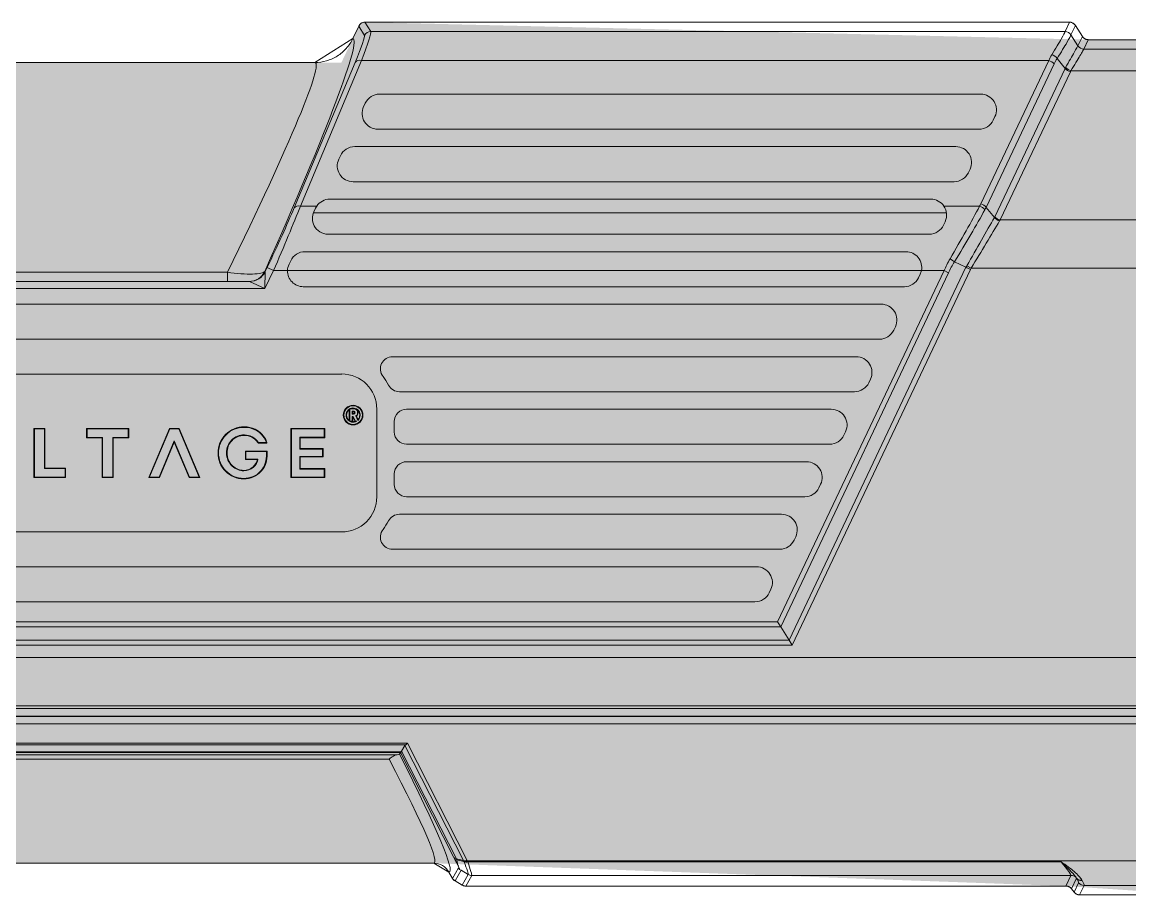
# Model space of a CAD drawing. Header units: millimetres. Extents: x 11482 to 13134, y 681 to 1782.
# Drawn here: x 12851.9 to 12860.85, y 1370.82 to 1377.87 of the extents above; entities that cross this region are included whole.
import ezdxf

# ---------------------------------------------------------------- set-up
doc = ezdxf.new("R2010")
doc.units = ezdxf.units.MM
doc.layers.add('di', color=7, linetype='Continuous')
doc.layers.add('xian', color=250, linetype='Continuous')

# ---------------------------------------------------------------- blocks, each defined once
blk = doc.blocks.new('al-cu')
at = {"layer": 'di', "lineweight": 0, "true_color": 0xffffff}
h = blk.add_hatch(color=7, dxfattribs=at)
h.dxf.hatch_style = 1
h.paths.add_polyline_path([(2170.5902, 2624.2039), (2170.7807, 2618.9417), (2170.7807, 2618.9405), (2170.8537, 2617.8383), (2170.8537, 2614.0827), (2170.4642, 2611.8737), (2170.4278, 2611.8295), (2170.379, 2611.8107), (2170.1309, 2610.404), (2170.0593, 2610.3438), (2169.7054, 2610.3438), (2169.6957, 2610.0671), (2169.6955, 2610.0667), (2169.6955, 2610.0622), (2169.6603, 2609.052), (2169.6599, 2609.0472), (2169.6565, 2609.0335), (2169.6523, 2609.0246), (2169.6425, 2609.0122), (2169.6368, 2609.0073), (2169.6269, 2609.0014), (2169.6162, 2608.9976), (2169.6088, 2608.9962), (2169.602, 2608.9958), (2169.5889, 2608.9958), (2169.5889, 2607.2471), (2164.9173, 2607.2471), (2164.8736, 2608.4986), (2164.9256, 2608.5586), (2164.9256, 2609.8871), (2164.8221, 2609.974), (2164.819, 2610.0622), (2164.7286, 2610.2634), (2164.3043, 2610.4333), (2163.9558, 2612.4098), (2164.0089, 2612.5289), (2163.7338, 2614.0891), (2163.7338, 2618.7562), (2163.5879, 2624.7755), (2163.5887, 2624.7853), (2163.5905, 2624.7927), (2163.5936, 2624.8008), (2163.6002, 2624.8113), (2163.6064, 2624.8181), (2163.6146, 2624.8245), (2163.6212, 2624.8281), (2163.9243, 2624.9718), (2163.9243, 2628.647), (2163.5879, 2634.9282), (2163.5887, 2634.938), (2163.5899, 2634.9434), (2163.5927, 2634.9513), (2163.5967, 2634.9589), (2163.6027, 2634.967), (2163.608, 2634.9722), (2163.615, 2634.9774), (2163.7338, 2635.0512), (2163.7338, 2639.7516), (2164.0089, 2641.3118), (2164.3095, 2643.4367), (2164.3811, 2643.4968), (2164.8088, 2643.4968), (2164.8558, 2644.7995), (2164.8579, 2644.807), (2164.862, 2644.8157), (2164.8675, 2644.8236), (2164.8748, 2644.831), (2164.8823, 2644.8364), (2164.892, 2644.8411), (2164.9013, 2644.8438), (2164.9103, 2644.8448), (2164.9256, 2644.8448), (2164.9256, 2646.5936), (2169.5972, 2646.5936), (2169.6409, 2645.342), (2169.5889, 2645.282), (2169.5889, 2644.8447), (2169.606, 2644.8447), (2169.6125, 2644.8439), (2169.6191, 2644.8423), (2169.6285, 2644.8385), (2169.637, 2644.8332), (2169.6425, 2644.8285), (2169.6484, 2644.8219), (2169.6544, 2644.8121), (2169.6573, 2644.805), (2169.6593, 2644.7973), (2169.6603, 2644.7886), (2169.6955, 2643.7785), (2170.3131, 2642.4032), (2170.3732, 2642.0624), (2170.8537, 2639.758), (2170.8537, 2635.0125), (2170.8533, 2635.0061), (2170.8527, 2635.0021), (2170.8513, 2634.9962), (2170.8493, 2634.9903), (2170.8477, 2634.9868), (2170.8438, 2634.9801), (2170.8406, 2634.9758), (2170.8371, 2634.9719), (2170.8337, 2634.9686), (2170.8311, 2634.9665), (2170.7807, 2634.9275), (2170.7807, 2629.9038), (2170.7806, 2629.9009), (2170.7801, 2629.8958), (2170.7793, 2629.891), (2170.7782, 2629.8867), (2170.7759, 2629.8806), (2170.7728, 2629.8744), (2170.7379, 2629.8146), (2170.7338, 2629.8086), (2170.7314, 2629.8055), (2170.7275, 2629.8015), (2170.7229, 2629.7976), (2170.7196, 2629.7953), (2170.7163, 2629.7932), (2170.5902, 2629.7219)])
at = {"layer": 'di', "color": 18, "lineweight": 0, "true_color": 0x000000}
for points in [[(2163.9243, 2628.647), (2163.9243, 2625.1936), (2163.7242, 2624.877), (2163.6212, 2624.8281), (2163.6146, 2624.8245), (2163.6064, 2624.8181), (2163.6002, 2624.8113), (2163.5936, 2624.8008), (2163.5905, 2624.7927), (2163.5887, 2624.7853), (2163.5879, 2624.7755), (2163.5879, 2618.9125), (2163.5894, 2618.8991), (2163.5935, 2618.8875), (2163.5951, 2618.8829), (2163.6013, 2618.8753), (2163.6046, 2618.8717), (2163.615, 2618.8632), (2163.7067, 2618.8054)], [(2170.8537, 2614.0827), (2170.8537, 2618.8282), (2170.8536, 2618.8303), (2170.8535, 2618.8329), (2170.8531, 2618.8359), (2170.8525, 2618.8398), (2170.8517, 2618.8432), (2170.8504, 2618.8473), (2170.8481, 2618.853), (2170.846, 2618.857), (2170.8441, 2618.8601), (2170.8423, 2618.8628), (2170.8397, 2618.866), (2170.8368, 2618.8691), (2170.834, 2618.8718), (2170.8311, 2618.8742), (2170.8033, 2618.8957), (2170.8005, 2618.898), (2170.7979, 2618.9005), (2170.7958, 2618.9027), (2170.7924, 2618.9067), (2170.7902, 2618.9099), (2170.7878, 2618.9138), (2170.7863, 2618.9169), (2170.7845, 2618.9211), (2170.7833, 2618.9247), (2170.7825, 2618.9273), (2170.7816, 2618.9316), (2170.7811, 2618.9353), (2170.7807, 2618.9405), (2170.7807, 2618.9417), (2170.7807, 2623.9369), (2170.7806, 2623.9405), (2170.7804, 2623.9424), (2170.7799, 2623.9464), (2170.7794, 2623.9491), (2170.7785, 2623.9526), (2170.7773, 2623.9564), (2170.7765, 2623.9586), (2170.7748, 2623.9623), (2170.7734, 2623.9655), (2170.7728, 2623.9662), (2170.7379, 2624.0261), (2170.7348, 2624.0308), (2170.7322, 2624.0341), (2170.7291, 2624.0375), (2170.7267, 2624.0398), (2170.7228, 2624.0431), (2170.7163, 2624.0474), (2170.6643, 2624.0768), (2170.5902, 2624.2039), (2170.5902, 2629.6367)], [(2163.7067, 2618.8054), (2163.7081, 2618.8045), (2163.7094, 2618.8035), (2163.7108, 2618.8025), (2163.7128, 2618.801), (2163.7144, 2618.7995), (2163.7159, 2618.7981), (2163.7175, 2618.7965), (2163.7192, 2618.7947), (2163.7207, 2618.7929), (2163.7223, 2618.7909), (2163.724, 2618.7885), (2163.7252, 2618.7866), (2163.7267, 2618.7843), (2163.7279, 2618.7817), (2163.7288, 2618.7798), (2163.7299, 2618.7773), (2163.7304, 2618.7757), (2163.7312, 2618.7735), (2163.7321, 2618.7701), (2163.7327, 2618.7674), (2163.7334, 2618.7632), (2163.7337, 2618.7604), (2163.7338, 2618.7562), (2163.7338, 2614.0891)]]:
    blk.add_lwpolyline(points, dxfattribs=at)
at = {"layer": 'xian', "color": 18, "lineweight": 0, "true_color": 0x000000}
for p, q in [((2168.8784, 2639.7516), (2168.8784, 2614.0891)), ((2169.2795, 2614.0891), (2169.2795, 2639.7516)), ((2169.3021, 2639.7516), (2169.3021, 2614.0891)), ((2169.3653, 2614.0866), (2169.3653, 2639.754)), ((2169.3676, 2639.7542), (2169.3676, 2614.0865)), ((2169.4307, 2614.084), (2169.4307, 2639.7566)), ((2165.9361, 2620.4803), (2165.9361, 2633.3603)), ((2166.2276, 2620.4941), (2166.2276, 2633.3465)), ((2168.7738, 2621.2191), (2168.7738, 2632.6215)), ((2168.621, 2621.3158), (2168.621, 2632.5248)), ((2168.7326, 2632.5954), (2168.7326, 2621.2452)), ((2168.5798, 2632.4988), (2168.5798, 2621.3419)), ((2168.122, 2621.5163), (2168.122, 2632.3244)), ((2168.4135, 2632.3106), (2168.4135, 2621.5301)), ((2170.5902, 2629.6367), (2170.5902, 2624.2039)), ((2169.5915, 2629.4191), (2169.5915, 2624.4216)), ((2169.6045, 2624.4369), (2169.6045, 2629.4038)), ((2169.6635, 2629.3662), (2169.6635, 2624.4744)), ((2169.6686, 2624.478), (2169.6686, 2629.3626)), ((2169.6869, 2629.3329), (2169.6869, 2624.5078)), ((2169.7245, 2624.5745), (2169.7245, 2629.2661)), ((2166.5173, 2624.969), (2166.5173, 2628.8743)), ((2167.8323, 2628.8743), (2167.8323, 2624.969)), ((2163.9243, 2625.1936), (2163.9243, 2628.647)), ((2165.8054, 2625.6077), (2165.8054, 2628.2329)), ((2165.7471, 2628.1035), (2165.7471, 2625.7371)), ((2165.6708, 2627.9203), (2165.6708, 2625.9203)), ((2166.9703, 2627.5301), (2167.3792, 2627.5301)), ((2166.9746, 2627.5258), (2166.9703, 2627.5301)), ((2166.9703, 2627.4389), (2166.9703, 2627.5301)), ((2167.3749, 2627.5258), (2167.3792, 2627.5301)), ((2167.3792, 2627.5301), (2167.3792, 2627.2666)), ((2166.9746, 2627.4432), (2166.9703, 2627.4389)), ((2167.3002, 2627.4389), (2166.9703, 2627.4389)), ((2166.9746, 2627.5258), (2167.3749, 2627.5258)), ((2166.9746, 2627.4432), (2166.9746, 2627.5258)), ((2167.3045, 2627.4432), (2166.9746, 2627.4432)), ((2167.3045, 2627.4432), (2167.3002, 2627.4389)), ((2167.3002, 2627.2666), (2167.3002, 2627.4389)), ((2167.3045, 2627.2709), (2167.3045, 2627.4432)), ((2167.3749, 2627.5258), (2167.3749, 2627.2709)), ((2167.3045, 2627.2709), (2167.3002, 2627.2666)), ((2167.3792, 2627.2666), (2167.3002, 2627.2666)), ((2167.3749, 2627.2709), (2167.3045, 2627.2709)), ((2167.3749, 2627.2709), (2167.3792, 2627.2666)), ((2166.9703, 2627.092), (2167.049, 2627.092)), ((2166.9746, 2627.0877), (2166.9703, 2627.092)), ((2166.9703, 2626.7418), (2166.9703, 2627.092)), ((2166.9746, 2627.0877), (2167.0447, 2627.0877)), ((2166.9746, 2626.7461), (2166.9746, 2627.0877)), ((2167.0447, 2627.0877), (2167.049, 2627.092)), ((2167.0447, 2627.0877), (2167.0447, 2626.9592)), ((2167.049, 2627.092), (2167.049, 2626.9635)), ((2167.0447, 2626.9592), (2167.049, 2626.9635)), ((2167.0447, 2626.9592), (2167.375, 2626.9592)), ((2167.049, 2626.9635), (2167.3793, 2626.9635)), ((2167.375, 2626.9592), (2167.3793, 2626.9635)), ((2167.375, 2626.9592), (2167.375, 2626.8746)), ((2167.3793, 2626.9635), (2167.3793, 2626.8703)), ((2167.0447, 2626.8746), (2167.0447, 2626.7461)), ((2167.0447, 2626.8746), (2167.049, 2626.8703)), ((2167.375, 2626.8746), (2167.0447, 2626.8746)), ((2167.049, 2626.8703), (2167.049, 2626.7418)), ((2167.3793, 2626.8703), (2167.049, 2626.8703)), ((2167.375, 2626.8746), (2167.3793, 2626.8703)), ((2166.9746, 2626.7461), (2166.9703, 2626.7418)), ((2167.049, 2626.7418), (2166.9703, 2626.7418)), ((2167.0447, 2626.7461), (2166.9746, 2626.7461)), ((2167.0447, 2626.7461), (2167.049, 2626.7418)), ((2166.9703, 2626.4037), (2167.3789, 2626.5757)), ((2166.9746, 2626.4008), (2167.3746, 2626.5692)), ((2167.3746, 2626.5692), (2167.3789, 2626.5757)), ((2167.3746, 2626.5692), (2167.3749, 2626.4884)), ((2167.3789, 2626.5757), (2167.3792, 2626.4855)), ((2167.3749, 2626.4884), (2167.0744, 2626.3622)), ((2167.3792, 2626.4855), (2167.0855, 2626.3622)), ((2167.3749, 2626.4884), (2167.3792, 2626.4855)), ((2166.9746, 2626.4008), (2166.9703, 2626.4037)), ((2166.9703, 2626.3208), (2166.9703, 2626.4037)), ((2166.9746, 2626.3236), (2166.9746, 2626.4008)), ((2167.0744, 2626.3622), (2167.3749, 2626.2361)), ((2167.0744, 2626.3622), (2167.0855, 2626.3622)), ((2167.0855, 2626.3622), (2167.3792, 2626.2389)), ((2166.9746, 2626.3236), (2166.9703, 2626.3208)), ((2167.3792, 2626.1486), (2166.9703, 2626.3208)), ((2167.3749, 2626.1551), (2166.9746, 2626.3236)), ((2167.3749, 2626.2361), (2167.3792, 2626.2389)), ((2167.3749, 2626.2361), (2167.3749, 2626.1551)), ((2167.3749, 2626.1551), (2167.3792, 2626.1486)), ((2167.3792, 2626.2389), (2167.3792, 2626.1486)), ((2167.1747, 2625.9943), (2167.1747, 2625.9986)), ((2165.6708, 2625.9203), (2165.7471, 2625.9203)), ((2167.0237, 2625.932), (2167.0206, 2625.9351)), ((2167.0677, 2625.8851), (2167.0707, 2625.882)), ((2167.1747, 2625.9278), (2167.1747, 2625.9235)), ((2167.284, 2625.8802), (2167.2808, 2625.8773)), ((2167.3242, 2625.9331), (2167.3272, 2625.9361)), ((2166.9614, 2625.7805), (2166.9571, 2625.7805)), ((2167.0243, 2625.7794), (2167.0286, 2625.7794)), ((2167.3239, 2625.7839), (2167.3195, 2625.7839)), ((2167.3862, 2625.786), (2167.3905, 2625.786)), ((2165.8054, 2625.6077), (2165.7472, 2625.7366)), ((2166.981, 2625.6909), (2166.9771, 2625.689)), ((2167.1629, 2625.7664), (2167.1586, 2625.7707)), ((2167.1586, 2625.5898), (2167.1586, 2625.7707)), ((2167.1586, 2625.7707), (2167.2298, 2625.7707)), ((2167.1629, 2625.7664), (2167.2255, 2625.7664)), ((2167.1629, 2625.5941), (2167.1629, 2625.7664)), ((2167.2255, 2625.7664), (2167.2298, 2625.7707)), ((2167.2255, 2625.7664), (2167.2255, 2625.666)), ((2167.2298, 2625.7707), (2167.2298, 2625.6711)), ((2167.2941, 2625.7047), (2167.2908, 2625.7075)), ((2165.664, 2625.6051), (2165.6319, 2625.5899)), ((2165.6569, 2625.5373), (2165.8054, 2625.6077)), ((2165.6637, 2625.6091), (2165.6637, 2625.6056)), ((2165.664, 2625.6051), (2165.8054, 2625.6077)), ((2167.0879, 2625.6615), (2167.0922, 2625.6636)), ((2167.0879, 2625.6615), (2167.088, 2625.5976)), ((2167.088, 2625.5976), (2167.0923, 2625.5919)), ((2167.0922, 2625.6636), (2167.0923, 2625.5919)), ((2167.1629, 2625.5941), (2167.1586, 2625.5898)), ((2167.1789, 2625.5941), (2167.1629, 2625.5941)), ((2167.1789, 2625.5941), (2167.1789, 2625.5898)), ((2167.2603, 2625.605), (2167.2616, 2625.6008)), ((2167.322, 2625.6408), (2167.3248, 2625.6376)), ((2165.6569, 2625.5373), (2165.6319, 2625.5899)), ((2165.6569, 2625.4202), (2165.6569, 2625.5373)), ((2167.1789, 2625.5898), (2167.1586, 2625.5898)), ((2165.6569, 2620.1447), (2165.6569, 2625.4202)), ((2165.1349, 2625.3659), (2163.9233, 2624.8583)), ((2165.6031, 2625.4076), (2165.574, 2625.3938)), ((2166.9703, 2625.3915), (2167.3793, 2625.3915)), ((2166.9746, 2625.3872), (2166.9703, 2625.3915)), ((2166.9703, 2625.1107), (2166.9703, 2625.3915)), ((2166.9746, 2625.3872), (2167.375, 2625.3872)), ((2166.9746, 2625.115), (2166.9746, 2625.3872)), ((2167.0437, 2625.3179), (2167.0437, 2625.115)), ((2167.1422, 2625.3179), (2167.0437, 2625.3179)), ((2167.0437, 2625.3179), (2167.048, 2625.3136)), ((2167.1422, 2625.3179), (2167.1379, 2625.3136)), ((2167.1422, 2625.1283), (2167.1422, 2625.3179)), ((2167.2034, 2625.3179), (2167.2034, 2625.1283)), ((2167.2034, 2625.3179), (2167.2077, 2625.3136)), ((2167.3098, 2625.3179), (2167.2034, 2625.3179)), ((2167.3098, 2625.3179), (2167.3054, 2625.3136)), ((2167.3098, 2625.115), (2167.3098, 2625.3179)), ((2167.375, 2625.3872), (2167.3793, 2625.3915)), ((2167.375, 2625.3872), (2167.375, 2625.115)), ((2167.3793, 2625.3915), (2167.3793, 2625.1107)), ((2163.9082, 2624.8057), (2165.1198, 2625.3133)), ((2165.1198, 2625.3133), (2165.1198, 2625.1771)), ((2165.4989, 2620.2731), (2165.4989, 2625.2752)), ((2165.7904, 2620.2869), (2165.7904, 2625.289)), ((2167.048, 2625.3136), (2167.048, 2625.1107)), ((2167.1379, 2625.3136), (2167.048, 2625.3136)), ((2167.1379, 2625.124), (2167.1379, 2625.3136)), ((2167.2077, 2625.3136), (2167.2077, 2625.124)), ((2167.3054, 2625.3136), (2167.2077, 2625.3136)), ((2167.3054, 2625.1107), (2167.3054, 2625.3136)), ((2165.1659, 2625.2006), (2165.1368, 2625.1868)), ((2165.1763, 2625.205), (2165.1763, 2619.9358)), ((2165.0618, 2625.0682), (2165.0618, 2620.0659)), ((2165.3532, 2625.082), (2165.3532, 2620.0797)), ((2166.9746, 2625.115), (2166.9703, 2625.1107)), ((2167.048, 2625.1107), (2166.9703, 2625.1107)), ((2167.0437, 2625.115), (2166.9746, 2625.115)), ((2167.0437, 2625.115), (2167.048, 2625.1107)), ((2167.1422, 2625.1283), (2167.1379, 2625.124)), ((2167.2077, 2625.124), (2167.1379, 2625.124)), ((2167.2034, 2625.1283), (2167.1422, 2625.1283)), ((2167.2034, 2625.1283), (2167.2077, 2625.124)), ((2167.3098, 2625.115), (2167.3054, 2625.1107)), ((2167.3793, 2625.1107), (2167.3054, 2625.1107)), ((2167.375, 2625.115), (2167.3098, 2625.115)), ((2167.375, 2625.115), (2167.3793, 2625.1107)), ((2164.6996, 2624.9798), (2164.7288, 2624.9936)), ((2163.6212, 2624.8281), (2163.7242, 2624.877)), ((2164.6246, 2619.8587), (2164.6246, 2624.8613)), ((2164.916, 2624.8751), (2164.916, 2619.8725)), ((2166.8082, 2624.8703), (2166.8043, 2624.8703)), ((2166.8082, 2624.9021), (2166.8078, 2624.9025)), ((2166.8082, 2624.9021), (2166.9105, 2624.9021)), ((2166.8082, 2624.8703), (2166.8082, 2624.9021)), ((2166.8149, 2624.9065), (2166.9038, 2624.9065)), ((2166.8508, 2624.8809), (2166.8272, 2624.8809)), ((2166.8272, 2624.8809), (2166.8315, 2624.8766)), ((2166.8272, 2624.8809), (2166.8272, 2624.8731)), ((2166.8272, 2624.8731), (2166.8315, 2624.8731)), ((2166.8304, 2624.8611), (2166.8335, 2624.864)), ((2166.8465, 2624.8766), (2166.8315, 2624.8766)), ((2166.8315, 2624.8766), (2166.8315, 2624.8731)), ((2166.8392, 2624.8578), (2166.8392, 2624.8621)), ((2166.8481, 2624.8609), (2166.8446, 2624.8634)), ((2166.8508, 2624.8809), (2166.8465, 2624.8766)), ((2166.8465, 2624.8698), (2166.8465, 2624.8766)), ((2166.8508, 2624.8698), (2166.8465, 2624.8698)), ((2166.8508, 2624.8698), (2166.8508, 2624.8809)), ((2166.9105, 2624.8809), (2166.8698, 2624.8809)), ((2166.8698, 2624.8809), (2166.8742, 2624.8766)), ((2166.8698, 2624.8809), (2166.8698, 2624.8736)), ((2166.8698, 2624.8736), (2166.8742, 2624.8763)), ((2166.8698, 2624.8736), (2166.9105, 2624.854)), ((2166.9142, 2624.8766), (2166.8742, 2624.8766)), ((2166.8742, 2624.8766), (2166.8742, 2624.8763)), ((2166.8742, 2624.8763), (2166.9118, 2624.8581)), ((2166.9105, 2624.9021), (2166.9109, 2624.9025)), ((2166.9105, 2624.9021), (2166.9105, 2624.8809)), ((2166.9105, 2624.8809), (2166.9145, 2624.8769)), ((2163.5879, 2624.7755), (2163.6658, 2624.7276)), ((2163.5879, 2624.7755), (2163.5879, 2618.9125)), ((2163.6991, 2624.7802), (2163.6212, 2624.8281)), ((2163.9082, 2619.3119), (2163.9082, 2624.8057)), ((2164.2624, 2624.7728), (2164.2916, 2624.7866)), ((2166.8154, 2624.8464), (2166.8126, 2624.8442)), ((2166.8392, 2624.8366), (2166.8392, 2624.8323)), ((2166.8592, 2624.8432), (2166.8621, 2624.84)), ((2166.9033, 2624.8347), (2166.8663, 2624.8528)), ((2166.896, 2624.8335), (2166.8681, 2624.8471)), ((2166.9105, 2624.854), (2166.9129, 2624.8555)), ((2166.9105, 2624.854), (2166.9105, 2624.8446)), ((2163.6658, 2624.7276), (2163.6658, 2618.9494)), ((2167.5409, 2624.6776), (2166.8087, 2624.6776)), ((2164.1874, 2624.6543), (2164.1874, 2619.6515)), ((2164.4788, 2619.6653), (2164.4788, 2624.6681)), ((2166.3733, 2620.6875), (2166.3733, 2624.5453)), ((2166.6648, 2620.7013), (2166.6648, 2624.4892)), ((2166.9125, 2624.5318), (2166.9999, 2624.5318)), ((2167.3497, 2624.5318), (2167.4371, 2624.5318)), ((2167.6849, 2621.3091), (2167.6849, 2624.4892)), ((2167.9763, 2621.3229), (2167.9763, 2624.5453)), ((2166.8105, 2620.8947), (2166.8105, 2624.4298)), ((2167.102, 2620.9085), (2167.102, 2624.4298)), ((2167.2477, 2621.1019), (2167.2477, 2624.4298)), ((2167.5391, 2621.1157), (2167.5391, 2624.4298)), ((2169.5915, 2624.4216), (2170.5668, 2623.9252)), ((2169.6106, 2624.443), (2169.6571, 2624.4719)), ((2170.5681, 2623.9557), (2169.6106, 2624.443)), ((2169.6571, 2624.4719), (2170.5547, 2624.0151)), ((2169.6692, 2624.4794), (2169.6825, 2624.4871)), ((2170.5419, 2624.0352), (2169.6692, 2624.4794)), ((2170.7163, 2624.0474), (2170.6277, 2623.9973)), ((2170.7163, 2624.0474), (2170.6643, 2624.0768)), ((2170.5547, 2624.0151), (2170.5681, 2623.9557)), ((2170.5615, 2624.0118), (2170.5757, 2623.9525)), ((2170.6277, 2623.9973), (2170.6414, 2623.9896)), ((2170.6414, 2623.9896), (2170.6493, 2623.976)), ((2170.6493, 2623.976), (2170.7379, 2624.0261)), ((2170.6493, 2623.976), (2170.6842, 2623.9161)), ((2170.7728, 2623.9662), (2170.6842, 2623.9161)), ((2170.6922, 2623.8868), (2170.7807, 2623.9369)), ((2170.7728, 2623.9662), (2170.7379, 2624.0261)), ((2170.7807, 2618.9417), (2170.7807, 2623.9369)), ((2170.5712, 2623.9232), (2170.5712, 2614.0813)), ((2170.579, 2623.9201), (2170.579, 2618.9819)), ((2170.6922, 2618.9), (2170.6922, 2623.8868)), ((2168.3094, 2621.3978), (2168.3385, 2621.4116)), ((2168.5798, 2621.3419), (2165.6569, 2619.9566)), ((2165.6745, 2619.9194), (2168.621, 2621.3158)), ((2168.5798, 2621.3419), (2168.621, 2621.3158)), ((2168.7326, 2621.2452), (2168.621, 2621.3158)), ((2168.7326, 2621.2452), (2165.6288, 2619.7742)), ((2165.6465, 2619.737), (2168.7738, 2621.2191)), ((2167.8722, 2621.1906), (2167.9013, 2621.2044)), ((2168.7738, 2621.2191), (2168.7326, 2621.2452)), ((2167.435, 2620.9834), (2167.4641, 2620.9972)), ((2166.9978, 2620.7762), (2167.027, 2620.79)), ((2166.5606, 2620.569), (2166.5898, 2620.5828)), ((2166.1235, 2620.3618), (2166.1526, 2620.3756)), ((2165.6863, 2620.1546), (2165.7154, 2620.1684)), ((2165.6569, 2619.9566), (2165.6569, 2620.1447)), ((2165.1198, 2619.957), (2165.1198, 2619.6601)), ((2165.2491, 2619.9474), (2165.2782, 2619.9612)), ((2165.6569, 2619.9566), (2165.6745, 2619.9194)), ((2165.6288, 2619.7743), (2165.5835, 2619.8698)), ((2164.8119, 2619.7402), (2164.841, 2619.754)), ((2165.6361, 2619.731), (2165.6163, 2619.767)), ((2165.6361, 2614.0891), (2165.6361, 2619.731)), ((2165.1017, 2619.6504), (2163.9082, 2619.0847)), ((2163.9355, 2619.0404), (2165.1298, 2619.6064)), ((2165.2147, 2619.5377), (2165.1298, 2619.6064)), ((2165.2077, 2619.5344), (2163.973, 2618.9492)), ((2164.3747, 2619.533), (2164.4039, 2619.5468)), ((2164.0003, 2618.9049), (2165.2351, 2619.4901)), ((2165.2351, 2619.4901), (2165.2351, 2614.0891)), ((2163.9082, 2619.0847), (2163.9082, 2619.3119)), ((2163.973, 2618.9493), (2163.8907, 2619.0159)), ((2163.6658, 2618.9494), (2163.5879, 2618.9125)), ((2163.615, 2618.8632), (2163.6929, 2618.9001)), ((2163.7853, 2618.8427), (2163.6941, 2618.9004)), ((2163.9934, 2614.0891), (2163.9934, 2618.9009)), ((2170.7807, 2618.9417), (2170.6922, 2618.9)), ((2170.715, 2618.8541), (2170.8033, 2618.8957)), ((2170.8311, 2618.8742), (2170.7523, 2618.8371)), ((2170.8033, 2618.8957), (2170.8311, 2618.8742)), ((2163.7067, 2618.8054), (2163.615, 2618.8632)), ((2163.7853, 2618.8427), (2163.7067, 2618.8054)), ((2163.7338, 2618.7562), (2163.8124, 2618.7934)), ((2163.8124, 2618.7934), (2163.8124, 2614.0891)), ((2170.7749, 2618.791), (2170.8537, 2618.8282)), ((2170.7749, 2614.0826), (2170.7749, 2618.791)), ((2170.8537, 2614.0827), (2170.8537, 2618.8282)), ((2163.7338, 2618.7562), (2163.7338, 2614.0891))]:
    blk.add_line(p, q, dxfattribs=at)
for radius in [0.0816, 0.0773]:
    blk.add_circle((2166.8594, 2624.8743), radius, dxfattribs=at)
for centre, radius, start, end in [((2165.6016, 2625.7407), 0.1455, 295.25566, 359.97791), ((2165.6016, 2625.7372), 0.1455, 295.25566, 359.97791), ((2165.6012, 2625.7369), 0.146, 295.46456, 359.8932), ((2165.6592, 2625.289), 0.1312, 0, 91.04151), ((2165.164, 2625.329), 0.047, 128.26484, 199.54378), ((2165.1929, 2625.0682), 0.1312, 123.9021, 180), ((2164.7557, 2624.8613), 0.1312, 115.33484, 180), ((2164.7849, 2624.8751), 0.1312, 0, 115.33484), ((2166.8087, 2624.969), 0.2915, 180, 270), ((2167.5409, 2624.969), 0.2915, 270, 0), ((2163.9524, 2624.8214), 0.047, 128.26484, 199.54378), ((2166.8594, 2624.8743), 0.0592, 329.85312, 317.97926), ((2166.8594, 2624.8743), 0.0549, 35.88047, 144.11953), ((2166.8594, 2624.8743), 0.0549, 342.86872, 2.39048), ((2163.7242, 2624.7275), 0.0584, 115.46812, 179.8935), ((2164.3185, 2624.6543), 0.1312, 115.33484, 180), ((2164.3477, 2624.6681), 0.1312, 0, 115.33484), ((2166.8594, 2624.8743), 0.0549, 221.66727, 311.91275), ((2166.4753, 2624.5453), 0.102, 51.80196, 180), ((2166.8087, 2624.969), 0.4372, 231.80196, 242.85658), ((2167.5409, 2624.969), 0.4372, 297.14342, 308.19804), ((2167.8743, 2624.5453), 0.102, 0, 128.19804), ((2166.5628, 2624.4892), 0.102, 0, 62.85658), ((2166.9125, 2624.4298), 0.102, 90, 180), ((2166.9999, 2624.4298), 0.102, 0, 90), ((2167.3497, 2624.4298), 0.102, 90, 180), ((2167.4371, 2624.4298), 0.102, 0, 90), ((2167.7869, 2624.4892), 0.102, 117.14342, 180), ((2170.5073, 2623.9398), 0.0661, 345.41909, 12.5388), ((2170.514, 2623.9347), 0.0666, 347.37323, 14.52415), ((2168.2532, 2621.5163), 0.1312, 180, 295.35776), ((2168.2823, 2621.5301), 0.1312, 295.35776, 0), ((2167.816, 2621.3091), 0.1312, 180, 295.35776), ((2167.8452, 2621.3229), 0.1312, 295.35776, 0), ((2167.3788, 2621.1019), 0.1312, 180, 295.35776), ((2167.408, 2621.1157), 0.1312, 295.35776, 0), ((2166.9417, 2620.8947), 0.1312, 180, 295.35776), ((2166.9708, 2620.9085), 0.1312, 295.35776, 0), ((2166.5045, 2620.6875), 0.1312, 180, 295.35776), ((2166.5336, 2620.7013), 0.1312, 295.35776, 0), ((2166.0673, 2620.4803), 0.1312, 180, 295.35776), ((2166.0964, 2620.4941), 0.1312, 295.35776, 0), ((2165.6592, 2620.2869), 0.1312, 295.35776, 0), ((2165.1929, 2620.0659), 0.1312, 180, 236.0979), ((2165.6301, 2620.2731), 0.1312, 281.77363, 295.35776), ((2164.7557, 2619.8587), 0.1312, 180, 295.35776), ((2164.7849, 2619.8725), 0.1312, 295.35776, 0), ((2164.3185, 2619.6515), 0.1312, 180, 295.35776), ((2164.3477, 2619.6653), 0.1312, 295.35776, 0), ((2165.2032, 2619.6851), 0.0871, 196.64548, 231.88312), ((2165.1531, 2619.4701), 0.0843, 13.67016, 49.66704), ((2163.9901, 2619.1046), 0.0843, 193.67016, 229.66704), ((2163.7242, 2618.9494), 0.0584, 180.07875, 237.64557), ((2163.9102, 2618.8774), 0.0864, 15.78283, 50.8783), ((2170.7505, 2618.9001), 0.0584, 180.07949, 231.1939), ((2170.679, 2618.8145), 0.0532, 354.27976, 48.91409), ((2170.6805, 2618.813), 0.0537, 354.7306, 50.00249), ((2170.7165, 2618.7909), 0.0584, 0.07935, 52.17773)]:
    blk.add_arc(centre, radius, start, end, dxfattribs=at)
at = {"layer": 'xian', "color": 18, "lineweight": 0, "true_color": 0x000000, "extrusion": (0, 0, -1)}
for centre, major_axis, ratio, start_param, end_param in [((2167.2573, 2626.939), (3.3318, 1.7504), 0.050256, 2.093294, 3.167989), ((2165.8054, 2625.8338), (0.0581, 0.0974), 0.053674, 3.179004, 3.231364), ((2167.4068, 2626.6234), (3.6818, 1.7497), 0.047334, 2.086348, 3.159114), ((2165.8677, 2625.7023), (0.204, 0.0969), 0.047334, 3.111724, 3.164084), ((2165.6569, 2625.5792), (0.7804, 0.3431), 0.044991, 1.590572, 2.349407), ((2165.6319, 2625.6318), (0.7221, 0.3432), 0.047334, 1.593288, 2.352123), ((2164.4203, 2625.1242), (0.7221, 0.3432), 0.047334, 2.352123, 3.110918), ((2163.6463, 2624.7754), (-0.0497, 0.0306), 0.998053, 5.732043, 6.858502), ((2164.4453, 2625.0716), (0.7804, 0.3431), 0.044991, 2.349407, 3.108202), ((2167.2573, 2626.173), (3.3317, -1.9741), 0.046557, 6.255607, 6.992941), ((2169.5514, 2624.4216), (0.0569, 0.0349), 0.365956, 0.645579, 1.032682), ((2169.6634, 2624.3645), (-0.0535, 0.078), 0.441722, 6.097889, 6.3032), ((2169.7099, 2624.3934), (-0.0535, 0.078), 0.441722, 0.020014, 0.179599), ((2169.6709, 2624.4133), (-0.0015, 0.0661), 0.062888, 6.076489, 6.248449), ((2167.1856, 2626.0463), (3.4775, -1.9738), 0.045578, 6.259514, 7.027507), ((2170.6874, 2623.9967), (0.0508, 0.0288), 0.998136, 5.743018, 6.27007), ((2170.7223, 2623.9368), (-0.0508, -0.0288), 0.998136, 3.128478, 3.65553), ((2165.6569, 2619.1573), (0.594, 0.7791), 0.650063, 5.291481, 5.418417), ((2165.6745, 2619.12), (0.5107, 0.8072), 0.63269, 5.371466, 5.497787), ((2165.6489, 2619.0339), (0.5891, -0.3727), 0.679418, 3.547573, 3.562525), ((2165.6361, 2618.9896), (0.5043, -0.4178), 0.699925, 3.428083, 3.447467), ((2164.4453, 2618.5209), (0.7396, -0.3823), 0.653208, 3.53693, 3.627905), ((2164.4325, 2618.4766), (0.6636, -0.4198), 0.679418, 3.458064, 3.547573), ((2170.3138, 2619.2394), (0.3786, -0.3392), 0.042479, 0.015126, 0.757535), ((2163.6463, 2618.9125), (0.0528, 0.025), 0.99827, 2.577148, 3.5835), ((2164.4453, 2618.4919), (0.7804, -0.4567), 0.040554, 3.171027, 3.195373), ((2164.4142, 2618.4427), (0.722, -0.4568), 0.042026, 3.168176, 3.192521), ((2170.8391, 2618.9418), (-0.0528, -0.0249), 0.998274, 5.81221, 6.72299), ((2170.7953, 2618.8281), (-0.0528, -0.0249), 0.998274, 2.670618, 3.581398), ((2163.6754, 2618.7561), (0.0528, 0.025), 0.99827, 5.718741, 6.725092), ((2170.1557, 2619.3009), (0.5972, -0.4635), 0.041402, 0.021046, 0.327081), ((2170.12, 2619.2549), (0.6555, -0.4634), 0.040295, 0.024691, 0.330726)]:
    blk.add_ellipse(centre, major_axis=major_axis, ratio=ratio, start_param=start_param, end_param=end_param, dxfattribs=at)
at = {"layer": 'xian', "color": 18, "lineweight": 0, "true_color": 0x000000}
for points in [[(2167.0206, 2625.9351), (2167.0623, 2625.9769), (2167.1155, 2625.9986), (2167.1747, 2625.9986)], [(2167.0237, 2625.932), (2167.0646, 2625.9731), (2167.1166, 2625.9943), (2167.1747, 2625.9943)], [(2167.1747, 2625.9986), (2167.2331, 2625.9986), (2167.2856, 2625.977), (2167.3272, 2625.9362)], [(2166.9571, 2625.7805), (2166.9571, 2625.8399), (2166.9788, 2625.8933), (2167.0206, 2625.9351)], [(2166.9614, 2625.7805), (2166.9614, 2625.8389), (2166.9826, 2625.891), (2167.0237, 2625.932)], [(2167.284, 2625.8802), (2167.2555, 2625.9118), (2167.218, 2625.9278), (2167.1747, 2625.9278)], [(2167.2808, 2625.8773), (2167.2531, 2625.908), (2167.2169, 2625.9235), (2167.1747, 2625.9235)], [(2167.3195, 2625.7839), (2167.3195, 2625.818), (2167.3057, 2625.8495), (2167.2808, 2625.8773)], [(2167.3239, 2625.7839), (2167.3239, 2625.8192), (2167.3094, 2625.8518), (2167.284, 2625.8802)], [(2167.3242, 2625.9331), (2167.3648, 2625.893), (2167.3862, 2625.8425), (2167.3862, 2625.786)], [(2167.3272, 2625.9361), (2167.3685, 2625.8954), (2167.3905, 2625.8436), (2167.3905, 2625.786)], [(2167.2908, 2625.7075), (2167.3097, 2625.7298), (2167.3195, 2625.7555), (2167.3195, 2625.7839)], [(2167.2941, 2625.7047), (2167.3136, 2625.7277), (2167.3239, 2625.7545), (2167.3239, 2625.7839)], [(2167.2255, 2625.666), (2167.2531, 2625.6699), (2167.2753, 2625.6827), (2167.2941, 2625.7047)], [(2167.2298, 2625.6711), (2167.2541, 2625.6755), (2167.2737, 2625.6875), (2167.2908, 2625.7075)], [(2167.2255, 2625.666), (2167.2269, 2625.6676), (2167.2284, 2625.6693), (2167.2298, 2625.6711)], [(2165.6031, 2625.4076), (2165.62, 2625.4155), (2165.6382, 2625.4198), (2165.6569, 2625.4202)], [(2165.1198, 2625.1771), (2165.1252, 2625.1808), (2165.1309, 2625.184), (2165.1368, 2625.1868)], [(2166.8149, 2624.9065), (2166.8124, 2624.9051), (2166.81, 2624.9038), (2166.8078, 2624.9025)], [(2166.8154, 2624.8464), (2166.8102, 2624.8531), (2166.8082, 2624.8615), (2166.8082, 2624.8703)], [(2166.8272, 2624.8731), (2166.8272, 2624.8676), (2166.8284, 2624.8632), (2166.8304, 2624.8611)], [(2166.8315, 2624.8731), (2166.8315, 2624.868), (2166.8328, 2624.8648), (2166.8335, 2624.864)], [(2166.8392, 2624.8578), (2166.8438, 2624.8578), (2166.8468, 2624.8591), (2166.8481, 2624.8609)], [(2166.8446, 2624.8634), (2166.8459, 2624.8651), (2166.8465, 2624.8672), (2166.8465, 2624.8698)], [(2166.8481, 2624.8609), (2166.8499, 2624.8634), (2166.8508, 2624.8664), (2166.8508, 2624.8698)], [(2166.9109, 2624.9025), (2166.9087, 2624.9038), (2166.9064, 2624.9051), (2166.9038, 2624.9065)], [(2166.9129, 2624.8555), (2166.9126, 2624.8563), (2166.9122, 2624.8572), (2166.9118, 2624.8581)], [(2166.9142, 2624.8766), (2166.9143, 2624.8767), (2166.9144, 2624.8768), (2166.9145, 2624.8769)], [(2166.8392, 2624.8366), (2166.8301, 2624.8366), (2166.821, 2624.8391), (2166.8154, 2624.8464)], [(2166.8392, 2624.8323), (2166.8321, 2624.8323), (2166.8246, 2624.8337), (2166.8184, 2624.8378)], [(2166.8592, 2624.8432), (2166.8538, 2624.8382), (2166.8464, 2624.8366), (2166.8392, 2624.8366)], [(2166.8621, 2624.84), (2166.8556, 2624.8339), (2166.847, 2624.8323), (2166.8392, 2624.8323)], [(2166.8663, 2624.8528), (2166.8646, 2624.8492), (2166.8622, 2624.846), (2166.8592, 2624.8432)], [(2166.896, 2624.8335), (2166.8986, 2624.8338), (2166.901, 2624.8342), (2166.9033, 2624.8347)], [(2166.9105, 2624.8446), (2166.9113, 2624.8476), (2166.9121, 2624.8509), (2166.9129, 2624.8555)], [(2169.6869, 2624.5078), (2169.6856, 2624.4936), (2169.684, 2624.488), (2169.6825, 2624.4871)], [(2169.6635, 2624.4744), (2169.6665, 2624.4751), (2169.6682, 2624.4766), (2169.6686, 2624.478)], [(2170.6643, 2624.0768), (2170.6191, 2624.1024), (2170.5902, 2624.1521), (2170.5902, 2624.2039)], [(2170.5419, 2624.0352), (2170.5482, 2624.0312), (2170.5527, 2624.0241), (2170.5547, 2624.0151)], [(2170.5668, 2623.9252), (2170.5696, 2623.936), (2170.5701, 2623.9468), (2170.5681, 2623.9558)], [(2170.5753, 2623.9215), (2170.5779, 2623.9324), (2170.578, 2623.9434), (2170.5757, 2623.9525)], [(2170.6922, 2623.8868), (2170.6922, 2623.897), (2170.6894, 2623.9073), (2170.6842, 2623.9161)], [(2165.558, 2619.9068), (2165.5667, 2619.8929), (2165.5762, 2619.879), (2165.5835, 2619.8698)], [(2165.6465, 2619.737), (2165.64, 2619.7508), (2165.6335, 2619.7645), (2165.6288, 2619.7742)], [(2165.6361, 2619.731), (2165.6396, 2619.733), (2165.6431, 2619.7349), (2165.6466, 2619.7369)], [(2165.1198, 2619.6601), (2165.1138, 2619.6567), (2165.1078, 2619.6535), (2165.1017, 2619.6504)], [(2165.1298, 2619.6064), (2165.117, 2619.6165), (2165.1063, 2619.6333), (2165.1017, 2619.6504)], [(2165.2433, 2619.4943), (2165.2383, 2619.5111), (2165.2274, 2619.5276), (2165.2147, 2619.5377)], [(2163.8907, 2619.0159), (2163.8761, 2619.0256), (2163.8639, 2619.0426), (2163.8589, 2619.0598)], [(2163.6941, 2618.9004), (2163.6776, 2618.9109), (2163.667, 2618.9301), (2163.667, 2618.9497)], [(2164.0003, 2618.9049), (2163.9961, 2618.9221), (2163.9856, 2618.939), (2163.973, 2618.9492)], [(2163.9934, 2618.9009), (2163.9957, 2618.9022), (2163.9981, 2618.9035), (2164.0004, 2618.9048)], [(2163.8124, 2618.7934), (2163.8124, 2618.813), (2163.8018, 2618.8322), (2163.7853, 2618.8427)], [(2170.715, 2618.8541), (2170.7147, 2618.8543), (2170.7143, 2618.8544), (2170.714, 2618.8546)], [(2170.7319, 2618.8092), (2170.7326, 2618.8088), (2170.7333, 2618.8084), (2170.7339, 2618.8081)]]:
    blk.add_open_spline(points, degree=3, dxfattribs=at)
for points, knots in [([(2167.1747, 2625.9943), (2167.232, 2625.9943), (2167.2833, 2625.9732), (2167.3242, 2625.9331), (2167.3242, 2625.9331), (2167.3242, 2625.9331), (2167.3242, 2625.9331)], [0, 0, 0, 0, 1, 1, 1, 1.000064, 1.000064, 1.000064, 1.000064]), ([(2165.6708, 2625.9203), (2165.6814, 2625.843), (2165.6866, 2625.768), (2165.6844, 2625.6833), (2165.682, 2625.6601), (2165.6746, 2625.6253), (2165.6697, 2625.6141), (2165.6637, 2625.6091)], [0, 0, 0, 0, 0.5, 0.5, 0.75, 0.75, 1, 1, 1, 1]), ([(2167.0677, 2625.8851), (2167.0677, 2625.8851), (2167.0677, 2625.8851), (2167.0677, 2625.8851), (2167.0389, 2625.8568), (2167.0243, 2625.8206), (2167.0243, 2625.7794)], [-0.000159, -0.000159, -0.000159, -0.000159, 0, 0, 0, 1.000003, 1.000003, 1.000003, 1.000003]), ([(2167.0707, 2625.882), (2167.0707, 2625.882), (2167.0707, 2625.882), (2167.0707, 2625.882), (2167.0427, 2625.8545), (2167.0286, 2625.8195), (2167.0286, 2625.7794), (2167.0286, 2625.7794), (2167.0286, 2625.7794), (2167.0286, 2625.7794)], [-0.000326, -0.000326, -0.000326, -0.000326, 0, 0, 0, 1, 1, 1, 1.000006, 1.000006, 1.000006, 1.000006]), ([(2167.1747, 2625.9278), (2167.133, 2625.9278), (2167.0962, 2625.9136), (2167.0677, 2625.8851), (2167.0677, 2625.8851), (2167.0677, 2625.8851), (2167.0677, 2625.8851)], [0, 0, 0, 0, 1, 1, 1, 1.000159, 1.000159, 1.000159, 1.000159]), ([(2167.1747, 2625.9235), (2167.1339, 2625.9235), (2167.0985, 2625.9098), (2167.0708, 2625.8821), (2167.0708, 2625.882), (2167.0708, 2625.882), (2167.0707, 2625.882)], [0, 0, 0, 0, 1, 1, 1, 1.000327, 1.000327, 1.000327, 1.000327]), ([(2166.9771, 2625.689), (2166.9771, 2625.689), (2166.9771, 2625.689), (2166.9771, 2625.6891), (2166.9637, 2625.7175), (2166.9571, 2625.7485), (2166.9571, 2625.7805)], [-0.000829, -0.000829, -0.000829, -0.000829, 0, 0, 0, 1, 1, 1, 1]), ([(2166.981, 2625.6909), (2166.981, 2625.6909), (2166.981, 2625.6909), (2166.981, 2625.6909), (2166.9679, 2625.7188), (2166.9614, 2625.7491), (2166.9614, 2625.7805)], [-0.000423, -0.000423, -0.000423, -0.000423, 0, 0, 0, 1, 1, 1, 1]), ([(2167.0243, 2625.7794), (2167.0243, 2625.7321), (2167.0456, 2625.6936), (2167.0862, 2625.6628), (2167.0868, 2625.6624), (2167.0874, 2625.6619), (2167.0879, 2625.6615)], [0, 0, 0, 0, 1, 1, 1, 1.013997, 1.013997, 1.013997, 1.013997]), ([(2167.0286, 2625.7794), (2167.0286, 2625.7334), (2167.049, 2625.6964), (2167.0888, 2625.6662), (2167.0894, 2625.6658), (2167.09, 2625.6653), (2167.0906, 2625.6649), (2167.0912, 2625.6645), (2167.0917, 2625.6641), (2167.0922, 2625.6636)], [0, 0, 0, 0, 1, 1, 1, 1.014899, 1.014899, 1.014899, 1.028547, 1.028547, 1.028547, 1.028547]), ([(2167.3862, 2625.786), (2167.3862, 2625.7287), (2167.3644, 2625.6785), (2167.322, 2625.6408), (2167.322, 2625.6408), (2167.322, 2625.6408), (2167.322, 2625.6408)], [0, 0, 0, 0, 1, 1, 1, 1.000063, 1.000063, 1.000063, 1.000063]), ([(2167.3905, 2625.786), (2167.3905, 2625.7276), (2167.3681, 2625.676), (2167.3248, 2625.6376), (2167.3248, 2625.6376), (2167.3248, 2625.6376), (2167.3248, 2625.6376)], [0, 0, 0, 0, 1, 1, 1, 1.000124, 1.000124, 1.000124, 1.000124]), ([(2167.0923, 2625.5919), (2167.0907, 2625.5923), (2167.0891, 2625.5928), (2167.0874, 2625.5933), (2167.0859, 2625.5937), (2167.0843, 2625.5941), (2167.0828, 2625.5946), (2167.0823, 2625.5947), (2167.0818, 2625.5948), (2167.0814, 2625.595), (2167.0334, 2625.6084), (2166.9935, 2625.6558), (2166.9772, 2625.6889), (2166.9772, 2625.6889), (2166.9772, 2625.689), (2166.9771, 2625.689)], [-0.076141, -0.076141, -0.076141, -0.076141, -0.042049, -0.042049, -0.042049, -0.01, -0.01, -0.01, 0, 0, 0, 1, 1, 1, 1.000707, 1.000707, 1.000707, 1.000707]), ([(2167.088, 2625.5976), (2167.0866, 2625.598), (2167.0853, 2625.5983), (2167.0839, 2625.5987), (2167.0834, 2625.5989), (2167.083, 2625.599), (2167.0825, 2625.5991), (2167.0364, 2625.612), (2166.997, 2625.6586), (2166.981, 2625.6908), (2166.981, 2625.6908), (2166.981, 2625.6908), (2166.981, 2625.6909)], [-0.039655, -0.039655, -0.039655, -0.039655, -0.01, -0.01, -0.01, 0, 0, 0, 1, 1, 1, 1.000363, 1.000363, 1.000363, 1.000363]), ([(2167.2603, 2625.605), (2167.2603, 2625.6049), (2167.2603, 2625.6049), (2167.2603, 2625.6049), (2167.2353, 2625.5973), (2167.2077, 2625.5941), (2167.1789, 2625.5941)], [-0.000423, -0.000423, -0.000423, -0.000423, 0, 0, 0, 1, 1, 1, 1]), ([(2167.2616, 2625.6008), (2167.2616, 2625.6008), (2167.2615, 2625.6008), (2167.2615, 2625.6008), (2167.236, 2625.593), (2167.208, 2625.5898), (2167.1789, 2625.5898)], [-0.000828, -0.000828, -0.000828, -0.000828, 0, 0, 0, 1, 1, 1, 1]), ([(2167.322, 2625.6408), (2167.322, 2625.6408), (2167.322, 2625.6408), (2167.322, 2625.6408), (2167.3035, 2625.6245), (2167.2828, 2625.6122), (2167.2603, 2625.605), (2167.2603, 2625.605), (2167.2603, 2625.605), (2167.2603, 2625.605)], [-0.000146, -0.000146, -0.000146, -0.000146, 0, 0, 0, 1, 1, 1, 1.000468, 1.000468, 1.000468, 1.000468]), ([(2167.3248, 2625.6376), (2167.3248, 2625.6376), (2167.3248, 2625.6376), (2167.3248, 2625.6376), (2167.3059, 2625.621), (2167.2847, 2625.6083), (2167.2617, 2625.6009), (2167.2616, 2625.6009), (2167.2616, 2625.6008), (2167.2616, 2625.6008)], [-0.000286, -0.000286, -0.000286, -0.000286, 0, 0, 0, 1, 1, 1, 1.00091, 1.00091, 1.00091, 1.00091]), ([(2165.4989, 2625.2752), (2165.4989, 2625.3002), (2165.5062, 2625.3246), (2165.5324, 2625.3662), (2165.5515, 2625.3831), (2165.574, 2625.3938)], [0, 0, 0, 0, 0.5, 0.5, 1, 1, 1, 1]), ([(2163.7242, 2624.877), (2163.7542, 2624.8912), (2163.7815, 2624.9093), (2163.8309, 2624.953), (2163.8524, 2624.9784), (2163.8875, 2625.0338), (2163.9013, 2625.0644), (2163.9195, 2625.1274), (2163.9243, 2625.1609), (2163.9243, 2625.1936)], [0, 0, 0, 0, 0.25, 0.25, 0.5, 0.5, 0.75, 0.75, 1, 1, 1, 1]), ([(2165.1659, 2625.2006), (2165.1839, 2625.2091), (2165.2032, 2625.2134), (2165.2439, 2625.213), (2165.2646, 2625.208), (2165.3034, 2625.1873), (2165.321, 2625.1713), (2165.346, 2625.131), (2165.3532, 2625.1067), (2165.3532, 2625.082)], [0, 0, 0, 0, 0.25, 0.25, 0.5, 0.5, 0.75, 0.75, 1, 1, 1, 1]), ([(2166.8078, 2624.9025), (2166.8074, 2624.901), (2166.807, 2624.8994), (2166.8067, 2624.8976), (2166.8063, 2624.8961), (2166.806, 2624.8945), (2166.8057, 2624.8926), (2166.8055, 2624.8915), (2166.8053, 2624.8902), (2166.8051, 2624.8887), (2166.805, 2624.8878), (2166.8049, 2624.8867), (2166.8048, 2624.8856), (2166.8046, 2624.8844), (2166.8045, 2624.8831), (2166.8044, 2624.8815), (2166.8044, 2624.8808), (2166.8043, 2624.88), (2166.8043, 2624.879), (2166.8043, 2624.8783), (2166.8042, 2624.8775), (2166.8042, 2624.8766), (2166.8042, 2624.8759), (2166.8042, 2624.8752), (2166.8042, 2624.8746), (2166.8042, 2624.8739), (2166.8042, 2624.8732), (2166.8042, 2624.8725), (2166.8042, 2624.8717), (2166.8042, 2624.871), (2166.8043, 2624.8703)], [0.0000262383, 0.0000262383, 0.0000262383, 0.0000262383, 0.0001032635, 0.0001032635, 0.0001032635, 0.0001672818, 0.0001672818, 0.0001672818, 0.0002077381, 0.0002077381, 0.0002077381, 0.0002340658, 0.0002340658, 0.0002340658, 0.0002603899, 0.0002603899, 0.0002603899, 0.00027265, 0.00027265, 0.00027265, 0.0002826314, 0.0002826314, 0.0002826314, 0.0002896904, 0.0002896904, 0.0002896904, 0.0002967772, 0.0002967772, 0.0002967772, 0.0003051443, 0.0003051443, 0.0003051443, 0.0003051443]), ([(2166.8043, 2624.8703), (2166.8044, 2624.8668), (2166.8048, 2624.8634), (2166.8057, 2624.8597), (2166.8061, 2624.8579), (2166.8067, 2624.856), (2166.8074, 2624.854), (2166.8078, 2624.8529), (2166.8083, 2624.8517), (2166.8089, 2624.8506), (2166.8094, 2624.8494), (2166.81, 2624.8483), (2166.8106, 2624.8473), (2166.8113, 2624.8461), (2166.812, 2624.8451), (2166.8126, 2624.8442)], [0, 0, 0, 0, 0.0000445895, 0.0000445895, 0.0000445895, 0.0000670593, 0.0000670593, 0.0000670593, 0.000079954, 0.000079954, 0.000079954, 0.0000929422, 0.0000929422, 0.0000929422, 0.0001079862, 0.0001079862, 0.0001079862, 0.0001079862]), ([(2166.8304, 2624.8611), (2166.8304, 2624.8611), (2166.8304, 2624.8611), (2166.8304, 2624.8611), (2166.8324, 2624.859), (2166.8352, 2624.8578), (2166.8392, 2624.8578)], [-0.000004, -0.000004, -0.000004, -0.000004, 0, 0, 0, 1.000003, 1.000003, 1.000003, 1.000003]), ([(2166.8335, 2624.8641), (2166.8335, 2624.864), (2166.8335, 2624.864), (2166.8335, 2624.864), (2166.8345, 2624.8629), (2166.8361, 2624.8621), (2166.8392, 2624.8621), (2166.8392, 2624.8621), (2166.8392, 2624.8621), (2166.8392, 2624.8621)], [-0.00602, -0.00602, -0.00602, -0.00602, 0, 0, 0, 1, 1, 1, 1.000008, 1.000008, 1.000008, 1.000008]), ([(2166.8392, 2624.8621), (2166.8433, 2624.8621), (2166.8445, 2624.8633), (2166.8446, 2624.8634), (2166.8446, 2624.8634), (2166.8446, 2624.8634), (2166.8446, 2624.8634)], [0.000006, 0.000006, 0.000006, 0.000006, 1, 1, 1, 1.01, 1.01, 1.01, 1.01]), ([(2166.9145, 2624.8769), (2166.9144, 2624.8798), (2166.9143, 2624.8817), (2166.914, 2624.8851), (2166.9139, 2624.8864), (2166.9134, 2624.8901), (2166.9131, 2624.8921), (2166.9122, 2624.8973), (2166.9116, 2624.9001), (2166.9109, 2624.9025)], [0, 0, 0, 0, 0.125, 0.125, 0.25, 0.25, 0.5, 0.5, 1, 1, 1, 1]), ([(2166.8126, 2624.8442), (2166.8139, 2624.8423), (2166.815, 2624.8411), (2166.816, 2624.8401), (2166.8168, 2624.8392), (2166.8176, 2624.8385), (2166.8184, 2624.8378)], [0.00000145975, 0.00000145975, 0.00000145975, 0.00000145975, 0.00003224795, 0.00003224795, 0.00003224795, 0.00005906157, 0.00005906157, 0.00005906157, 0.00005906157]), ([(2166.8681, 2624.8471), (2166.8664, 2624.8445), (2166.8644, 2624.8421), (2166.8621, 2624.84), (2166.8621, 2624.84), (2166.8621, 2624.84), (2166.8621, 2624.84)], [0.5292698, 0.5292698, 0.5292698, 0.5292698, 1, 1, 1, 1.0000043, 1.0000043, 1.0000043, 1.0000043]), ([(2166.8663, 2624.8528), (2166.8665, 2624.8524), (2166.8666, 2624.8519), (2166.8668, 2624.8515), (2166.8673, 2624.85), (2166.8677, 2624.8486), (2166.8681, 2624.8471)], [0.0005016447, 0.0005016447, 0.0005016447, 0.0005016447, 0.0005663849, 0.0005663849, 0.0005663849, 0.0007845673, 0.0007845673, 0.0007845673, 0.0007845673]), ([(2169.6869, 2624.5078), (2169.6878, 2624.5176), (2169.6918, 2624.5282), (2169.7046, 2624.5508), (2169.7138, 2624.5628), (2169.7245, 2624.5745)], [0, 0, 0, 0, 0.5, 0.5, 1, 1, 1, 1]), ([(2170.6128, 2623.9992), (2170.607, 2624.0021), (2170.6013, 2624.0051), (2170.5955, 2624.008), (2170.5888, 2624.0114), (2170.5821, 2624.0148), (2170.5754, 2624.0182), (2170.5697, 2624.0211), (2170.564, 2624.024), (2170.5583, 2624.0269), (2170.5557, 2624.0283), (2170.553, 2624.0296), (2170.5503, 2624.031), (2170.5496, 2624.0313), (2170.5489, 2624.0317), (2170.5482, 2624.032), (2170.5476, 2624.0324), (2170.5469, 2624.0327), (2170.5462, 2624.033), (2170.5455, 2624.0334), (2170.5449, 2624.0337), (2170.5442, 2624.0341), (2170.5434, 2624.0345), (2170.5427, 2624.0348), (2170.5419, 2624.0352)], [0, 0, 0, 0, 0.0000878933, 0.0000878933, 0.0000878933, 0.000189639, 0.000189639, 0.000189639, 0.0002762004, 0.0002762004, 0.0002762004, 0.0003171672, 0.0003171672, 0.0003171672, 0.0003274089, 0.0003274089, 0.0003274089, 0.0003376507, 0.0003376507, 0.0003376507, 0.0003478924, 0.0003478924, 0.0003478924, 0.0003591491, 0.0003591491, 0.0003591491, 0.0003591491]), ([(2170.5547, 2624.0151), (2170.5547, 2624.0151), (2170.5547, 2624.0151), (2170.5547, 2624.0151), (2170.5555, 2624.0147), (2170.5562, 2624.0144), (2170.5569, 2624.014), (2170.5576, 2624.0137), (2170.5583, 2624.0133), (2170.559, 2624.013), (2170.5597, 2624.0126), (2170.5604, 2624.0123), (2170.5612, 2624.0119), (2170.5613, 2624.0119), (2170.5614, 2624.0118), (2170.5615, 2624.0118), (2170.5615, 2624.0118), (2170.5615, 2624.0118), (2170.5615, 2624.0118)], [-0.00000006, -0.00000006, -0.00000006, -0.00000006, 0, 0, 0, 0.00001077653, 0.00001077653, 0.00001077653, 0.0000216137, 0.0000216137, 0.0000216137, 0.00003245142, 0.00003245142, 0.00003245142, 0.00003398347, 0.00003398347, 0.00003398347, 0.00003404347, 0.00003404347, 0.00003404347, 0.00003404347]), ([(2170.5615, 2624.0118), (2170.5663, 2624.011), (2170.5761, 2624.0095), (2170.5894, 2624.0069), (2170.6017, 2624.0037), (2170.6092, 2624.0007), (2170.6128, 2623.9992)], [0, 0, 0, 0, 0.249312, 0.499907, 0.757773, 1, 1, 1, 1]), ([(2170.5718, 2623.9541), (2170.5713, 2623.9544), (2170.5708, 2623.9546), (2170.5703, 2623.9548), (2170.5696, 2623.9551), (2170.5689, 2623.9554), (2170.5681, 2623.9558), (2170.5681, 2623.9558), (2170.5681, 2623.9558), (2170.5681, 2623.9558)], [0, 0, 0, 0, 0.00000756553, 0.00000756553, 0.00000756553, 0.00001830815, 0.00001830815, 0.00001830815, 0.00001836815, 0.00001836815, 0.00001836815, 0.00001836815]), ([(2170.5757, 2623.9524), (2170.5757, 2623.9524), (2170.5757, 2623.9524), (2170.5757, 2623.9524), (2170.575, 2623.9527), (2170.5744, 2623.953), (2170.5737, 2623.9533), (2170.5731, 2623.9536), (2170.5725, 2623.9539), (2170.5718, 2623.9541)], [-0.00000006, -0.00000006, -0.00000006, -0.00000006, 0, 0, 0, 0.00000958665, 0.00000958665, 0.00000958665, 0.00001931566, 0.00001931566, 0.00001931566, 0.00001931566]), ([(2170.5785, 2623.9514), (2170.5775, 2623.9518), (2170.5766, 2623.9521), (2170.5757, 2623.9525), (2170.5757, 2623.9525), (2170.5757, 2623.9525), (2170.5757, 2623.9525)], [0, 0, 0, 0, 0.00001401985, 0.00001401985, 0.00001401985, 0.00001407985, 0.00001407985, 0.00001407985, 0.00001407985]), ([(2170.6842, 2623.9161), (2170.6818, 2623.9153), (2170.6712, 2623.9176), (2170.6346, 2623.9299), (2170.6092, 2623.9395), (2170.5785, 2623.9514)], [0, 0, 0, 0, 0.5, 0.5, 1, 1, 1, 1]), ([(2170.6414, 2623.9896), (2170.6408, 2623.9894), (2170.6394, 2623.9892), (2170.6344, 2623.9905), (2170.6271, 2623.9931), (2170.6194, 2623.9963), (2170.6142, 2623.9986), (2170.6128, 2623.9992)], [0, 0, 0, 0, 0.224881, 0.449907, 0.677736, 0.910929, 1, 1, 1, 1]), ([(2170.5668, 2623.9252), (2170.5671, 2623.925), (2170.5674, 2623.9249), (2170.5677, 2623.9247), (2170.5684, 2623.9244), (2170.5691, 2623.9241), (2170.5698, 2623.9238), (2170.5703, 2623.9236), (2170.5708, 2623.9234), (2170.5712, 2623.9232)], [0, 0, 0, 0, 0.0000048497, 0.0000048497, 0.0000048497, 0.00001509146, 0.00001509146, 0.00001509146, 0.0000222637, 0.0000222637, 0.0000222637, 0.0000222637]), ([(2170.5712, 2623.9232), (2170.5719, 2623.9229), (2170.5726, 2623.9226), (2170.5733, 2623.9223), (2170.5739, 2623.9221), (2170.5746, 2623.9218), (2170.5753, 2623.9215)], [0, 0, 0, 0, 0.00001003892, 0.00001003892, 0.00001003892, 0.00001999326, 0.00001999326, 0.00001999326, 0.00001999326]), ([(2170.5753, 2623.9215), (2170.5756, 2623.9214), (2170.5759, 2623.9213), (2170.5762, 2623.9211), (2170.5771, 2623.9208), (2170.5781, 2623.9205), (2170.579, 2623.9201)], [0, 0, 0, 0, 0.00000452341, 0.00000452341, 0.00000452341, 0.00001832361, 0.00001832361, 0.00001832361, 0.00001832361]), ([(2170.579, 2623.9201), (2170.612, 2623.9089), (2170.6392, 2623.8998), (2170.6783, 2623.8883), (2170.6896, 2623.886), (2170.6922, 2623.8868)], [0, 0, 0, 0, 0.5, 0.5, 1, 1, 1, 1]), ([(2165.6569, 2620.1447), (2165.6184, 2620.1367), (2165.5773, 2620.147), (2165.5175, 2620.1956), (2165.4989, 2620.2338), (2165.4989, 2620.2731)], [0, 0, 0, 0, 0.5, 0.5, 1, 1, 1, 1]), ([(2165.3532, 2620.0797), (2165.3532, 2620.0539), (2165.3454, 2620.0287), (2165.3182, 2619.987), (2165.2991, 2619.9711), (2165.2782, 2619.9612)], [0, 0, 0, 0, 0.5, 0.5, 1, 1, 1, 1]), ([(2165.2491, 2619.9474), (2165.2267, 2619.9368), (2165.2034, 2619.9333), (2165.1591, 2619.9372), (2165.1382, 2619.9447), (2165.1198, 2619.957)], [0, 0, 0, 0, 0.5, 0.5, 1, 1, 1, 1]), ([(2165.558, 2619.9068), (2165.4788, 2619.8605), (2165.4007, 2619.8156), (2165.2522, 2619.7317), (2165.1824, 2619.6933), (2165.1198, 2619.6601)], [0, 0, 0, 0, 0.5, 0.5, 1, 1, 1, 1]), ([(2165.1494, 2619.6165), (2165.212, 2619.6508), (2165.2816, 2619.6903), (2165.4287, 2619.7763), (2165.5063, 2619.8228), (2165.5835, 2619.8698)], [0, 0, 0, 0, 0.5, 0.5, 1, 1, 1, 1]), ([(2165.6163, 2619.767), (2165.5436, 2619.7253), (2165.4717, 2619.6842), (2165.3343, 2619.6057), (2165.2711, 2619.5697), (2165.2147, 2619.5377)], [0, 0, 0, 0, 0.5, 0.5, 1, 1, 1, 1]), ([(2165.2433, 2619.4943), (2165.2992, 2619.5277), (2165.3614, 2619.565), (2165.4957, 2619.6459), (2165.5656, 2619.6882), (2165.6361, 2619.731)], [0, 0, 0, 0, 0.5, 0.5, 1, 1, 1, 1]), ([(2165.6288, 2619.7743), (2165.6288, 2619.7743), (2165.6288, 2619.7743), (2165.6288, 2619.7743), (2165.6247, 2619.7718), (2165.6205, 2619.7694), (2165.6163, 2619.767)], [-0.00000006, -0.00000006, -0.00000006, -0.00000006, 0, 0, 0, 0.00004955028, 0.00004955028, 0.00004955028, 0.00004955028]), ([(2165.1298, 2619.6064), (2165.1298, 2619.6064), (2165.1298, 2619.6064), (2165.1298, 2619.6064), (2165.1364, 2619.6096), (2165.1429, 2619.613), (2165.1494, 2619.6165)], [-0.00000006, -0.00000006, -0.00000006, -0.00000006, 0, 0, 0, 0.00009791017, 0.00009791017, 0.00009791017, 0.00009791017]), ([(2163.8589, 2619.0598), (2163.8059, 2619.027), (2163.762, 2619.0003), (2163.695, 2618.9616), (2163.6737, 2618.9507), (2163.667, 2618.9497)], [0, 0, 0, 0, 0.5, 0.5, 1, 1, 1, 1]), ([(2163.6941, 2618.9004), (2163.7007, 2618.9016), (2163.7226, 2618.9131), (2163.7915, 2618.9537), (2163.8368, 2618.9817), (2163.8907, 2619.0158)], [0, 0, 0, 0, 0.5, 0.5, 1, 1, 1, 1]), ([(2170.7319, 2618.8092), (2170.7121, 2618.8205), (2170.6869, 2618.8428), (2170.634, 2618.9032), (2170.6062, 2618.9415), (2170.579, 2618.9819)], [0, 0, 0, 0, 0.5, 0.5, 1, 1, 1, 1]), ([(2170.714, 2618.8546), (2170.7026, 2618.8602), (2170.6839, 2618.8758), (2170.6374, 2618.9205), (2170.6092, 2618.9499), (2170.579, 2618.9819)], [0, 0, 0, 0, 0.5, 0.5, 1, 1, 1, 1]), ([(2163.9648, 2618.9445), (2163.9137, 2618.9155), (2163.8712, 2618.8913), (2163.8239, 2618.8645), (2163.8115, 2618.8575), (2163.7932, 2618.8472), (2163.7874, 2618.8438), (2163.7853, 2618.8427)], [0, 0, 0, 0, 0.5, 0.5, 0.75, 0.75, 1, 1, 1, 1]), ([(2163.8124, 2618.7934), (2163.8144, 2618.7947), (2163.8203, 2618.7981), (2163.8388, 2618.8091), (2163.8515, 2618.8165), (2163.8992, 2618.8448), (2163.9422, 2618.8704), (2163.9934, 2618.9009)], [0, 0, 0, 0, 0.25, 0.25, 0.5, 0.5, 1, 1, 1, 1]), ([(2163.9729, 2618.9493), (2163.9729, 2618.9493), (2163.9729, 2618.9493), (2163.9729, 2618.9493), (2163.9702, 2618.9476), (2163.9675, 2618.946), (2163.9648, 2618.9445)], [-0.00000006, -0.00000006, -0.00000006, -0.00000006, 0, 0, 0, 0.00004254182, 0.00004254182, 0.00004254182, 0.00004254182])]:
    blk.add_open_spline(points, degree=3, knots=knots, dxfattribs=at)

msp = doc.modelspace()

# ---------------------------------------------------------------- block references
at = {"xscale": -0.9711483823797171, "yscale": 0.9711483823797171, "zscale": 0.9711483823797171, "rotation": 89.99999999999869}
msp.add_blockref('al-cu', (15403.7197, 3479.0381), dxfattribs=at)

doc.saveas('drawing.dxf')
